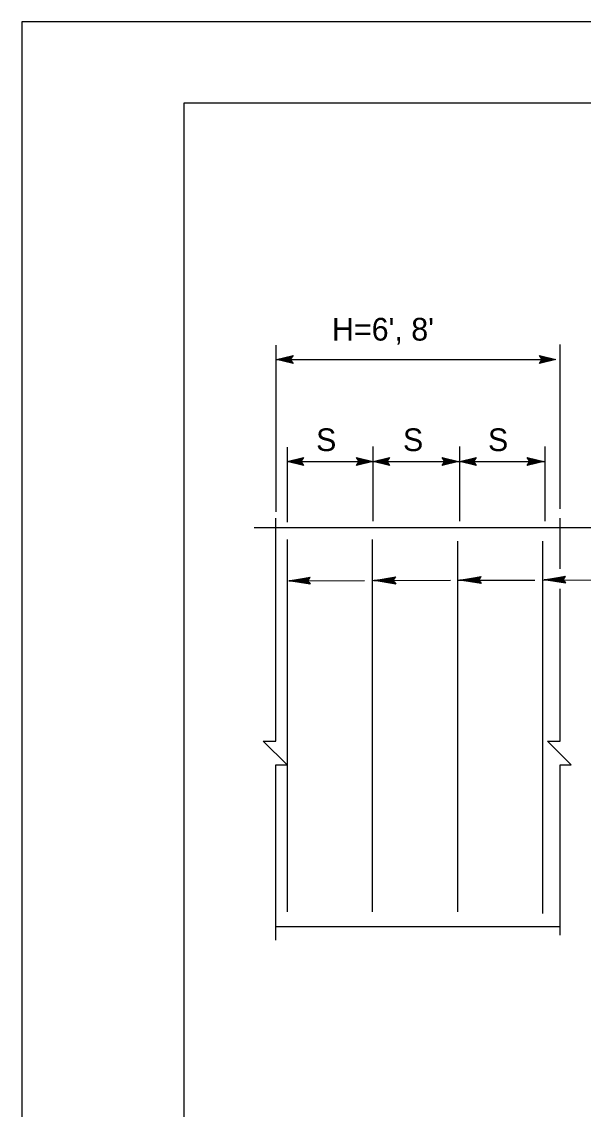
# Model space of a CAD drawing. Extents: x 0 to 90.7, y 0 to 58.7.
# Drawn here: x 0 to 9.22, y 40.81 to 58.67 of the extents above; entities that cross this region are included whole.
import ezdxf

# ---------------------------------------------------------------- set-up
doc = ezdxf.new("R2010")
doc.units = 0
for name, color, linetype in [('10 Sheet Format', 7, 'Continuous'), ('210 Border', 7, 'Continuous'), ('212 Leaders and Dim Lines', 7, 'Continuous'), ('213 Rebar', 7, 'Continuous'), ('214 Text and Titles', 7, 'Continuous'), ('240 Concrete', 7, 'Continuous'), ('257 Ground Line', 7, 'Continuous')]:
    doc.layers.add(name, color=color, linetype=linetype)

msp = doc.modelspace()

# ---------------------------------------------------------------- linework, layer by layer
at = {"layer": '10 Sheet Format'}
msp.add_lwpolyline([(0, 0), (90.667, 0), (90.667, 58.667), (0, 58.667)], close=True, dxfattribs=at)
at = {"layer": '210 Border'}
for p, q in [((2.667, 2.667), (2.667, 57.333)), ((2.667, 57.333), (89.333, 57.333))]:
    msp.add_line(p, q, dxfattribs=at)
at = {"layer": '212 Leaders and Dim Lines'}
for p, q in [((4.173, 53.355), (4.173, 50.615)), ((8.836, 53.364), (8.836, 50.665)), ((4.185, 53.119), (8.603, 53.119)), ((4.359, 51.68), (4.359, 50.449)), ((5.768, 51.689), (5.768, 50.467)), ((7.19, 51.689), (7.19, 50.467)), ((8.589, 51.689), (8.589, 50.467)), ((4.359, 51.444), (8.589, 51.444)), ((4.384, 49.485), (4.736, 49.545)), ((4.384, 49.485), (4.727, 49.53)), ((4.718, 49.516), (4.384, 49.485)), ((4.709, 49.501), (4.384, 49.485)), ((4.7, 49.486), (4.384, 49.485)), ((4.736, 49.428), (4.384, 49.485)), ((4.384, 49.485), (4.718, 49.457)), ((4.727, 49.442), (4.384, 49.485)), ((4.384, 49.485), (4.709, 49.472)), ((4.469, 49.486), (5.63, 49.489)), ((4.7, 49.486), (4.718, 49.516)), ((4.718, 49.457), (4.7, 49.486)), ((4.718, 49.516), (4.736, 49.545)), ((5.773, 49.49), (7.042, 49.493)), ((5.79, 49.49), (6.142, 49.55)), ((5.79, 49.49), (6.133, 49.535)), ((6.124, 49.52), (5.79, 49.49)), ((6.115, 49.505), (5.79, 49.49)), ((6.106, 49.491), (5.79, 49.49)), ((6.142, 49.432), (5.79, 49.49)), ((5.79, 49.49), (6.124, 49.461)), ((6.133, 49.447), (5.79, 49.49)), ((5.79, 49.49), (6.115, 49.476)), ((6.106, 49.491), (6.124, 49.52)), ((6.124, 49.461), (6.106, 49.491)), ((6.124, 49.52), (6.142, 49.55)), ((7.164, 49.494), (8.424, 49.498)), ((7.194, 49.497), (7.545, 49.557)), ((7.194, 49.497), (7.536, 49.542)), ((7.527, 49.528), (7.194, 49.497)), ((7.518, 49.513), (7.194, 49.497)), ((7.509, 49.498), (7.194, 49.497)), ((7.546, 49.44), (7.194, 49.497)), ((7.194, 49.497), (7.528, 49.469)), ((7.537, 49.454), (7.194, 49.497)), ((7.194, 49.497), (7.519, 49.484)), ((7.509, 49.498), (7.527, 49.528)), ((7.528, 49.469), (7.509, 49.498)), ((7.527, 49.528), (7.545, 49.557)), ((8.564, 49.498), (10.08, 49.502)), ((8.581, 49.502), (8.933, 49.562)), ((8.581, 49.502), (8.923, 49.547)), ((8.914, 49.532), (8.581, 49.502)), ((8.905, 49.518), (8.581, 49.502)), ((8.896, 49.503), (8.581, 49.502)), ((8.933, 49.444), (8.581, 49.502)), ((8.581, 49.502), (8.915, 49.474)), ((8.924, 49.459), (8.581, 49.502)), ((8.581, 49.502), (8.906, 49.488)), ((8.896, 49.503), (8.914, 49.532)), ((8.915, 49.474), (8.896, 49.503)), ((8.914, 49.532), (8.933, 49.562)), ((4.718, 49.457), (4.736, 49.428)), ((6.124, 49.461), (6.142, 49.432)), ((7.528, 49.469), (7.546, 49.44)), ((8.915, 49.474), (8.933, 49.444))]:
    msp.add_line(p, q, dxfattribs=at)
for points in [[(4.185, 53.119), (4.455, 53.187), (4.41, 53.119), (4.455, 53.052), (4.185, 53.119)], [(4.185, 53.119), (4.455, 53.187), (4.41, 53.119), (4.455, 53.052), (4.185, 53.119)], [(4.233, 53.119), (4.429, 53.168), (4.396, 53.119), (4.429, 53.07), (4.233, 53.119)], [(4.233, 53.119), (4.429, 53.168), (4.396, 53.119), (4.429, 53.07), (4.233, 53.119)], [(4.273, 53.119), (4.407, 53.153), (4.384, 53.119), (4.407, 53.086), (4.273, 53.119)], [(4.273, 53.119), (4.407, 53.153), (4.384, 53.119), (4.407, 53.086), (4.273, 53.119)], [(4.306, 53.119), (4.388, 53.14), (4.375, 53.119), (4.388, 53.098), (4.306, 53.119)], [(4.306, 53.119), (4.388, 53.14), (4.375, 53.119), (4.388, 53.098), (4.306, 53.119)], [(4.308, 53.111), (4.369, 53.126), (4.364, 53.119), (4.369, 53.112), (4.308, 53.128)], [(4.308, 53.111), (4.369, 53.126), (4.364, 53.119), (4.369, 53.112), (4.308, 53.128)], [(8.771, 53.119), (8.501, 53.052), (8.545, 53.119), (8.501, 53.187), (8.771, 53.119)], [(8.771, 53.119), (8.501, 53.052), (8.545, 53.119), (8.501, 53.187), (8.771, 53.119)], [(8.723, 53.119), (8.527, 53.07), (8.559, 53.119), (8.527, 53.168), (8.723, 53.119)], [(8.723, 53.119), (8.527, 53.07), (8.559, 53.119), (8.527, 53.168), (8.723, 53.119)], [(8.682, 53.119), (8.549, 53.086), (8.571, 53.119), (8.549, 53.153), (8.682, 53.119)], [(8.682, 53.119), (8.549, 53.086), (8.571, 53.119), (8.549, 53.153), (8.682, 53.119)], [(8.649, 53.119), (8.567, 53.098), (8.581, 53.119), (8.567, 53.14), (8.649, 53.119)], [(8.649, 53.119), (8.567, 53.098), (8.581, 53.119), (8.567, 53.14), (8.649, 53.119)], [(8.647, 53.128), (8.587, 53.112), (8.591, 53.119), (8.587, 53.126), (8.647, 53.111)], [(8.647, 53.128), (8.587, 53.112), (8.591, 53.119), (8.587, 53.126), (8.647, 53.111)], [(4.359, 51.444), (4.629, 51.512), (4.584, 51.444), (4.629, 51.377), (4.359, 51.444)], [(4.359, 51.444), (4.629, 51.512), (4.584, 51.444), (4.629, 51.377), (4.359, 51.444)], [(4.407, 51.444), (4.602, 51.493), (4.57, 51.444), (4.602, 51.395), (4.407, 51.444)], [(4.407, 51.444), (4.602, 51.493), (4.57, 51.444), (4.602, 51.395), (4.407, 51.444)], [(4.447, 51.444), (4.58, 51.478), (4.558, 51.444), (4.58, 51.411), (4.447, 51.444)], [(4.447, 51.444), (4.58, 51.478), (4.558, 51.444), (4.58, 51.411), (4.447, 51.444)], [(4.48, 51.444), (4.562, 51.465), (4.549, 51.444), (4.562, 51.424), (4.48, 51.444)], [(4.48, 51.444), (4.562, 51.465), (4.549, 51.444), (4.562, 51.424), (4.48, 51.444)], [(4.482, 51.436), (4.543, 51.451), (4.538, 51.444), (4.543, 51.438), (4.482, 51.453)], [(4.482, 51.436), (4.543, 51.451), (4.538, 51.444), (4.543, 51.438), (4.482, 51.453)], [(5.768, 51.444), (5.498, 51.377), (5.542, 51.444), (5.498, 51.512), (5.768, 51.444)], [(5.768, 51.444), (5.498, 51.377), (5.542, 51.444), (5.498, 51.512), (5.768, 51.444)], [(5.72, 51.444), (5.524, 51.395), (5.557, 51.444), (5.524, 51.493), (5.72, 51.444)], [(5.72, 51.444), (5.524, 51.395), (5.557, 51.444), (5.524, 51.493), (5.72, 51.444)], [(5.679, 51.444), (5.546, 51.411), (5.568, 51.444), (5.546, 51.478), (5.679, 51.444)], [(5.679, 51.444), (5.546, 51.411), (5.568, 51.444), (5.546, 51.478), (5.679, 51.444)], [(5.646, 51.444), (5.564, 51.424), (5.578, 51.444), (5.564, 51.465), (5.646, 51.444)], [(5.646, 51.444), (5.564, 51.424), (5.578, 51.444), (5.564, 51.465), (5.646, 51.444)], [(5.644, 51.453), (5.584, 51.438), (5.588, 51.444), (5.584, 51.451), (5.644, 51.436)], [(5.644, 51.453), (5.584, 51.438), (5.588, 51.444), (5.584, 51.451), (5.644, 51.436)], [(5.771, 51.444), (6.041, 51.512), (5.996, 51.444), (6.041, 51.377), (5.771, 51.444)], [(5.771, 51.444), (6.041, 51.512), (5.996, 51.444), (6.041, 51.377), (5.771, 51.444)], [(5.819, 51.444), (6.014, 51.493), (5.982, 51.444), (6.014, 51.395), (5.819, 51.444)], [(5.819, 51.444), (6.014, 51.493), (5.982, 51.444), (6.014, 51.395), (5.819, 51.444)], [(5.859, 51.444), (5.992, 51.478), (5.97, 51.444), (5.992, 51.411), (5.859, 51.444)], [(5.859, 51.444), (5.992, 51.478), (5.97, 51.444), (5.992, 51.411), (5.859, 51.444)], [(5.892, 51.444), (5.974, 51.465), (5.96, 51.444), (5.974, 51.424), (5.892, 51.444)], [(5.892, 51.444), (5.974, 51.465), (5.96, 51.444), (5.974, 51.424), (5.892, 51.444)], [(5.894, 51.436), (5.955, 51.451), (5.95, 51.444), (5.955, 51.438), (5.894, 51.453)], [(5.894, 51.436), (5.955, 51.451), (5.95, 51.444), (5.955, 51.438), (5.894, 51.453)], [(7.173, 51.444), (6.903, 51.377), (6.948, 51.444), (6.903, 51.512), (7.173, 51.444)], [(7.173, 51.444), (6.903, 51.377), (6.948, 51.444), (6.903, 51.512), (7.173, 51.444)], [(7.125, 51.444), (6.93, 51.395), (6.962, 51.444), (6.93, 51.493), (7.125, 51.444)], [(7.125, 51.444), (6.93, 51.395), (6.962, 51.444), (6.93, 51.493), (7.125, 51.444)], [(7.085, 51.444), (6.952, 51.411), (6.974, 51.444), (6.952, 51.478), (7.085, 51.444)], [(7.085, 51.444), (6.952, 51.411), (6.974, 51.444), (6.952, 51.478), (7.085, 51.444)], [(7.052, 51.444), (6.97, 51.424), (6.984, 51.444), (6.97, 51.465), (7.052, 51.444)], [(7.052, 51.444), (6.97, 51.424), (6.984, 51.444), (6.97, 51.465), (7.052, 51.444)], [(7.05, 51.453), (6.989, 51.438), (6.994, 51.444), (6.989, 51.451), (7.05, 51.436)], [(7.05, 51.453), (6.989, 51.438), (6.994, 51.444), (6.989, 51.451), (7.05, 51.436)], [(7.193, 51.444), (7.463, 51.512), (7.418, 51.444), (7.463, 51.377), (7.193, 51.444)], [(7.193, 51.444), (7.463, 51.512), (7.418, 51.444), (7.463, 51.377), (7.193, 51.444)], [(7.241, 51.444), (7.437, 51.493), (7.404, 51.444), (7.437, 51.395), (7.241, 51.444)], [(7.241, 51.444), (7.437, 51.493), (7.404, 51.444), (7.437, 51.395), (7.241, 51.444)], [(7.281, 51.444), (7.415, 51.478), (7.392, 51.444), (7.415, 51.411), (7.281, 51.444)], [(7.281, 51.444), (7.415, 51.478), (7.392, 51.444), (7.415, 51.411), (7.281, 51.444)], [(7.314, 51.444), (7.396, 51.465), (7.383, 51.444), (7.396, 51.424), (7.314, 51.444)], [(7.314, 51.444), (7.396, 51.465), (7.383, 51.444), (7.396, 51.424), (7.314, 51.444)], [(7.317, 51.436), (7.377, 51.451), (7.373, 51.444), (7.377, 51.438), (7.317, 51.453)], [(7.317, 51.436), (7.377, 51.451), (7.373, 51.444), (7.377, 51.438), (7.317, 51.453)], [(8.572, 51.444), (8.302, 51.377), (8.347, 51.444), (8.302, 51.512), (8.572, 51.444)], [(8.572, 51.444), (8.302, 51.377), (8.347, 51.444), (8.302, 51.512), (8.572, 51.444)], [(8.524, 51.444), (8.328, 51.395), (8.361, 51.444), (8.328, 51.493), (8.524, 51.444)], [(8.524, 51.444), (8.328, 51.395), (8.361, 51.444), (8.328, 51.493), (8.524, 51.444)], [(8.484, 51.444), (8.351, 51.411), (8.373, 51.444), (8.351, 51.478), (8.484, 51.444)], [(8.484, 51.444), (8.351, 51.411), (8.373, 51.444), (8.351, 51.478), (8.484, 51.444)], [(8.451, 51.444), (8.369, 51.424), (8.382, 51.444), (8.369, 51.465), (8.451, 51.444)], [(8.451, 51.444), (8.369, 51.424), (8.382, 51.444), (8.369, 51.465), (8.451, 51.444)], [(8.449, 51.453), (8.388, 51.438), (8.393, 51.444), (8.388, 51.451), (8.449, 51.436)], [(8.449, 51.453), (8.388, 51.438), (8.393, 51.444), (8.388, 51.451), (8.449, 51.436)]]:
    msp.add_lwpolyline(points, dxfattribs=at)
at = {"layer": '213 Rebar'}
for p, q in [((4.364, 44.046), (4.364, 50.165)), ((5.763, 44.046), (5.763, 50.165)), ((7.16, 44.046), (7.16, 50.137)), ((8.559, 44.019), (8.559, 50.137))]:
    msp.add_line(p, q, dxfattribs=at)
at = {"layer": '240 Concrete'}
for p, q in [((4.173, 46.85), (4.173, 50.511)), ((8.84, 49.683), (8.84, 50.511)), ((8.84, 46.85), (8.84, 49.351)), ((3.967, 46.849), (4.173, 46.85)), ((4.357, 46.461), (3.967, 46.849)), ((8.634, 46.849), (8.84, 46.85)), ((9.024, 46.461), (8.634, 46.849)), ((4.173, 46.461), (4.357, 46.461)), ((4.173, 43.584), (4.173, 46.461)), ((8.84, 46.461), (9.024, 46.461)), ((8.84, 43.664), (8.84, 46.461)), ((4.173, 43.806), (8.84, 43.806))]:
    msp.add_line(p, q, dxfattribs=at)
at = {"layer": '257 Ground Line'}
msp.add_line((3.819, 50.359), (21.134, 50.359), dxfattribs=at)

# ---------------------------------------------------------------- texts
at = {"layer": '212 Leaders and Dim Lines'}
for p in [(4.834, 51.615), (6.261, 51.615), (7.657, 51.615)]:
    msp.add_text('S', height=0.373, dxfattribs=at).set_placement(p)
at = {"layer": '214 Text and Titles'}
msp.add_text("H=6', 8'", height=0.3733, dxfattribs=at).set_placement((5.095, 53.43))

doc.saveas('drawing.dxf')
